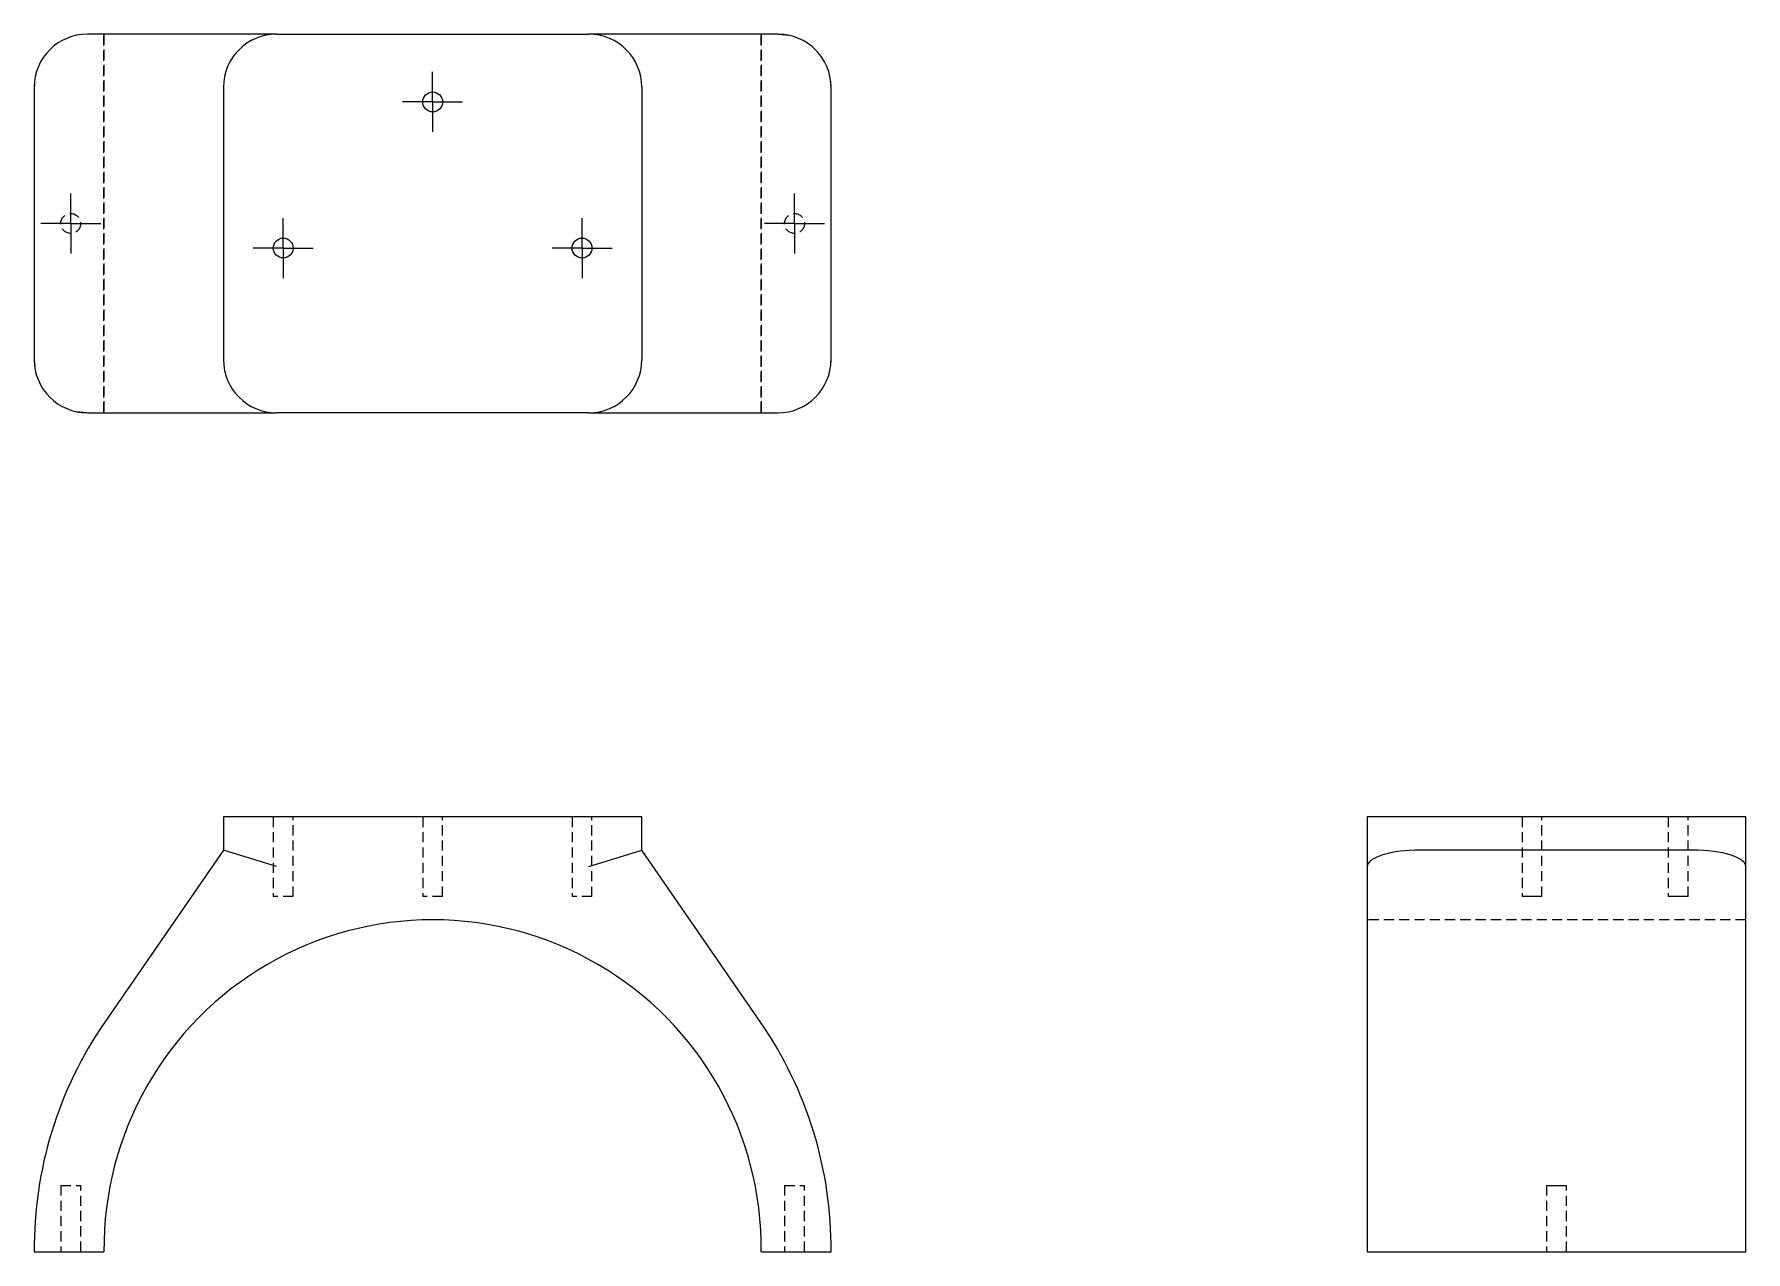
# Model space of a CAD drawing. Header units: millimetres. Extents: x 33 to 247, y 30 to 182.
import ezdxf

# ---------------------------------------------------------------- set-up
doc = ezdxf.new("R2010")
doc.units = ezdxf.units.MM
doc.linetypes.add('HIDDEN', pattern=[1.905, 1.27, -0.635])
doc.layers.add('10', color=7, linetype='Continuous')

# ---------------------------------------------------------------- blocks, each defined once
blk = doc.blocks.new('SW_CENTERMARKSYMBOL_0')
at = {"layer": '10', "color": 0}
for p, q in [((0, 2.5), (0, 3.74)), ((0, 0), (0, 2.5)), ((-2.5, 0), (-3.74, 0)), ((0, 0), (-2.5, 0)), ((0, 0), (0, -2.5)), ((0, 0), (2.5, 0)), ((2.5, 0), (3.74, 0)), ((0, -2.5), (0, -3.74))]:
    blk.add_line(p, q, dxfattribs=at)
blk = doc.blocks.new('SW_CENTERMARKSYMBOL_1')
at = {"layer": '10', "color": 0}
for p, q in [((0, 2.5), (0, 3.74)), ((0, 0), (0, 2.5)), ((-2.5, 0), (-3.74, 0)), ((0, 0), (-2.5, 0)), ((0, 0), (0, -2.5)), ((0, 0), (2.5, 0)), ((2.5, 0), (3.74, 0)), ((0, -2.5), (0, -3.74))]:
    blk.add_line(p, q, dxfattribs=at)
blk = doc.blocks.new('SW_CENTERMARKSYMBOL_2')
at = {"layer": '10', "color": 0}
for p, q in [((0, 2.5), (0, 3.74)), ((0, 0), (0, 2.5)), ((-2.5, 0), (-3.74, 0)), ((0, 0), (-2.5, 0)), ((0, 0), (0, -2.5)), ((0, 0), (2.5, 0)), ((2.5, 0), (3.74, 0)), ((0, -2.5), (0, -3.74))]:
    blk.add_line(p, q, dxfattribs=at)
blk = doc.blocks.new('SW_CENTERMARKSYMBOL_3')
at = {"layer": '10', "color": 0}
for p, q in [((0, 2.5), (0, 3.74)), ((0, 0), (0, 2.5)), ((-2.5, 0), (-3.74, 0)), ((0, 0), (-2.5, 0)), ((0, 0), (0, -2.5)), ((0, 0), (2.5, 0)), ((2.5, 0), (3.74, 0)), ((0, -2.5), (0, -3.74))]:
    blk.add_line(p, q, dxfattribs=at)
blk = doc.blocks.new('SW_CENTERMARKSYMBOL_4')
at = {"layer": '10', "color": 0}
for p, q in [((0, 2.5), (0, 3.74)), ((0, 0), (0, 2.5)), ((-2.5, 0), (-3.74, 0)), ((0, 0), (-2.5, 0)), ((0, 0), (0, -2.5)), ((0, 0), (2.5, 0)), ((2.5, 0), (3.74, 0)), ((0, -2.5), (0, -3.74))]:
    blk.add_line(p, q, dxfattribs=at)

msp = doc.modelspace()

# ---------------------------------------------------------------- linework, layer by layer
at = {"color": 7, "linetype": 'Continuous', "lineweight": 25}
for p, q in [((47.6, 181.57), (39.99, 181.57)), ((63.56, 181.57), (47.6, 181.57)), ((63.56, 181.57), (102.44, 181.57)), ((118.4, 181.57), (102.44, 181.57)), ((126.01, 181.57), (118.4, 181.57)), ((33.37, 174.96), (33.37, 141.04)), ((56.94, 174.96), (56.94, 141.04)), ((109.06, 174.96), (109.06, 141.04)), ((132.63, 141.04), (132.63, 174.96)), ((39.99, 134.43), (47.6, 134.43)), ((47.6, 134.43), (63.56, 134.43)), ((102.44, 134.43), (63.56, 134.43)), ((102.44, 134.43), (118.4, 134.43)), ((118.4, 134.43), (126.01, 134.43)), ((56.94, 84.09), (56.94, 79.95)), ((63.56, 84.09), (56.94, 84.09)), ((102.44, 84.09), (63.56, 84.09)), ((109.06, 84.09), (102.44, 84.09)), ((109.06, 79.95), (109.06, 84.09)), ((206.04, 84.09), (199.43, 84.09)), ((199.43, 84.09), (199.43, 77.89)), ((239.96, 84.09), (206.04, 84.09)), ((246.57, 84.09), (239.96, 84.09)), ((246.57, 77.89), (246.57, 84.09)), ((56.94, 79.95), (42.15, 58.51)), ((63.56, 77.89), (56.94, 79.95)), ((102.44, 77.89), (109.06, 79.95)), ((123.85, 58.51), (109.06, 79.95)), ((239.96, 79.95), (206.04, 79.95)), ((199.43, 77.89), (199.43, 54.75)), ((246.57, 54.75), (246.57, 77.89)), ((199.43, 54.75), (199.43, 29.91)), ((246.57, 29.91), (246.57, 54.75)), ((39.99, 29.91), (42.06, 29.91)), ((123.94, 29.91), (126.01, 29.91)), ((206.04, 29.91), (239.96, 29.91))]:
    msp.add_line(p, q, dxfattribs=at)
at = {"color": 7, "linetype": 'HIDDEN', "lineweight": 18}
for p, q in [((42.06, 134.43), (42.06, 181.57)), ((42.06, 181.57), (42.06, 134.43)), ((123.94, 181.57), (123.94, 134.43)), ((123.94, 134.43), (123.94, 181.57)), ((127.36, 181.42), (126.01, 181.57)), ((33.41, 175.29), (33.37, 174.96)), ((33.37, 174.96), (33.37, 141.04)), ((132.63, 174.96), (132.56, 175.78)), ((132.63, 141.04), (132.63, 174.96)), ((33.37, 141.04), (33.44, 140.22)), ((132.59, 140.71), (132.63, 141.04)), ((38.64, 134.58), (39.99, 134.43)), ((63.15, 84.09), (63.15, 74.16)), ((65.63, 74.16), (65.63, 84.09)), ((81.76, 84.09), (81.76, 74.16)), ((84.24, 74.16), (84.24, 84.09)), ((100.37, 84.09), (100.37, 74.16)), ((102.85, 74.16), (102.85, 84.09)), ((218.7, 84.09), (218.7, 74.16)), ((221.18, 74.16), (221.18, 84.09)), ((236.9, 84.09), (236.9, 74.16)), ((239.38, 74.16), (239.38, 84.09)), ((65.63, 74.16), (63.15, 74.16)), ((84.24, 74.16), (81.76, 74.16)), ((102.85, 74.16), (100.37, 74.16)), ((219.94, 74.16), (218.7, 74.16)), ((221.18, 74.16), (219.94, 74.16)), ((238.14, 74.16), (236.9, 74.16)), ((239.38, 74.16), (238.14, 74.16)), ((246.57, 71.27), (199.43, 71.27)), ((36.68, 38.18), (39.16, 38.18)), ((36.68, 38.18), (36.68, 29.91)), ((39.16, 29.91), (39.16, 38.18)), ((126.84, 38.18), (129.32, 38.18)), ((126.84, 38.18), (126.84, 29.91)), ((129.32, 29.91), (129.32, 38.18)), ((221.76, 38.18), (223, 38.18)), ((221.76, 38.18), (221.76, 29.91)), ((223, 38.18), (224.24, 38.18)), ((224.24, 29.91), (224.24, 38.18))]:
    msp.add_line(p, q, dxfattribs=at)
at = {"color": 7, "linetype": 'Continuous', "lineweight": 25}
for centre in [(83, 173.14), (64.39, 154.94), (101.61, 154.94)]:
    msp.add_circle(centre, 1.24, dxfattribs=at)
at = {"color": 7, "linetype": 'HIDDEN', "lineweight": 18}
for centre in [(37.92, 158), (128.08, 158)]:
    msp.add_circle(centre, 1.24, dxfattribs=at)
at = {"color": 7, "linetype": 'Continuous', "lineweight": 25}
for centre, radius, start, end in [((39.99, 174.96), 6.62, 90, 180), ((63.56, 174.96), 6.62, 90, 180), ((102.44, 174.96), 6.62, 0, 90), ((126.01, 174.96), 6.62, 0, 90), ((39.99, 141.04), 6.62, 180, 270), ((63.56, 141.04), 6.62, 180, 270), ((102.44, 141.04), 6.62, 270, 0), ((126.01, 141.04), 6.62, 270, 0), ((83, 30.32), 40.94, 359.4212, 180.5788), ((83, 30.32), 49.63, 145.3989, 180.4775), ((83, 30.32), 49.63, 359.5225, 34.6011)]:
    msp.add_arc(centre, radius, start, end, dxfattribs=at)
for centre, start_param, end_param in [((206.04, 77.89), 1.570796, 3.141593), ((239.96, 77.89), 0, 1.570796)]:
    msp.add_ellipse(centre, major_axis=(6.62, 0), ratio=0.311475, start_param=start_param, end_param=end_param, dxfattribs=at)
for points in [[(33.37, 29.91), (33.37, 29.91), (33.42, 29.91), (33.54, 29.91), (33.59, 29.91), (33.72, 29.91), (33.79, 29.91), (34.04, 29.91), (34.25, 29.91), (34.73, 29.91), (35, 29.91), (35.61, 29.91), (35.95, 29.91), (36.49, 29.91), (36.68, 29.91), (37.06, 29.91), (37.25, 29.91), (37.85, 29.91), (38.27, 29.91), (39.12, 29.91), (39.55, 29.91), (39.99, 29.91)], [(126.01, 29.91), (126.45, 29.91), (126.88, 29.91), (127.51, 29.91), (127.72, 29.91), (128.14, 29.91), (128.34, 29.91), (128.94, 29.91), (129.32, 29.91), (130.04, 29.91), (130.38, 29.91), (130.99, 29.91), (131.27, 29.91), (131.63, 29.91), (131.74, 29.91), (131.95, 29.91), (132.04, 29.91), (132.29, 29.91), (132.41, 29.91), (132.58, 29.91), (132.63, 29.91), (132.63, 29.91)], [(199.43, 29.91), (199.43, 29.91), (199.47, 29.91), (199.6, 29.91), (199.65, 29.91), (199.77, 29.91), (199.85, 29.91), (200.1, 29.91), (200.3, 29.91), (200.78, 29.91), (201.06, 29.91), (201.67, 29.91), (202, 29.91), (202.54, 29.91), (202.73, 29.91), (203.11, 29.91), (203.31, 29.91), (203.9, 29.91), (204.32, 29.91), (205.17, 29.91), (205.61, 29.91), (206.04, 29.91)], [(239.96, 29.91), (240.39, 29.91), (240.82, 29.91), (241.46, 29.91), (241.67, 29.91), (242.08, 29.91), (242.29, 29.91), (242.89, 29.91), (243.27, 29.91), (243.99, 29.91), (244.33, 29.91), (244.94, 29.91), (245.21, 29.91), (245.58, 29.91), (245.69, 29.91), (245.89, 29.91), (245.99, 29.91), (246.23, 29.91), (246.36, 29.91), (246.53, 29.91), (246.57, 29.91), (246.57, 29.91)]]:
    msp.add_open_spline(points, degree=3, knots=[0, 0, 0, 0, 0.125, 0.125, 0.1875, 0.1875, 0.25, 0.25, 0.375, 0.375, 0.5, 0.5, 0.625, 0.625, 0.6875, 0.6875, 0.75, 0.75, 0.875, 0.875, 1, 1, 1, 1], dxfattribs=at)

# ---------------------------------------------------------------- block references
at = {"layer": '10'}
for name, p in [('SW_CENTERMARKSYMBOL_0', (83, 173.14)), ('SW_CENTERMARKSYMBOL_4', (37.92, 158)), ('SW_CENTERMARKSYMBOL_3', (128.08, 158)), ('SW_CENTERMARKSYMBOL_1', (64.39, 154.94)), ('SW_CENTERMARKSYMBOL_2', (101.61, 154.94))]:
    msp.add_blockref(name, p, dxfattribs=at)

doc.saveas('drawing.dxf')
